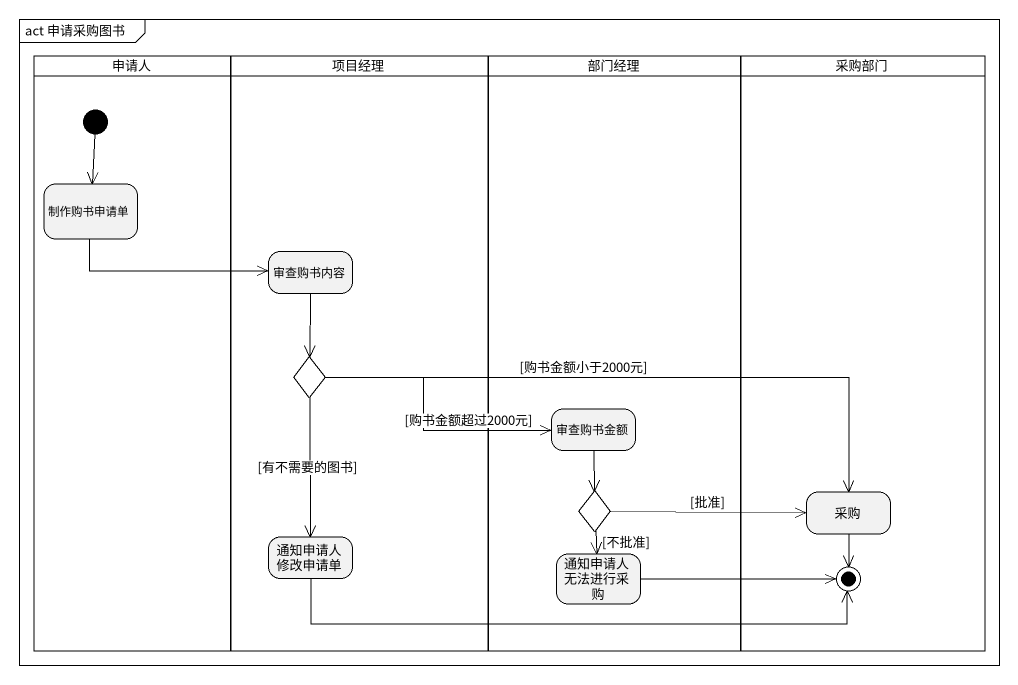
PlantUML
@startuml
mainframe act 申请采购图书
hide empty description
state 申请人 <<partition>> {
  state 制作购书申请单
  [*] --> 制作购书申请单
}
state 项目经理 <<partition>> {
  state 审查购书内容
  state choice1 <<choice>>
  state 通知申请人修改申请单
}
state 部门经理 <<partition>> {
  state 审查购书金额
  state choice2 <<choice>>
  state 通知申请人无法进行采购
}
state 采购部门 <<partition>> {
  state 采购
  state final1 <<end>>
}
制作购书申请单 -right-> 审查购书内容
审查购书内容 --> choice1
choice1 -right-> 审查购书金额 : [购书金额超过2000元]
choice1 --> 通知申请人修改申请单 : [有不需要的图书]
choice1 -right-> 采购 : [购书金额小于2000元]
审查购书金额 --> choice2
choice2 -right-> 采购 : [批准]
choice2 --> 通知申请人无法进行采购 : [不批准]
通知申请人修改申请单 -right-> final1
采购 --> final1
通知申请人无法进行采购 -right-> final1
@enduml
